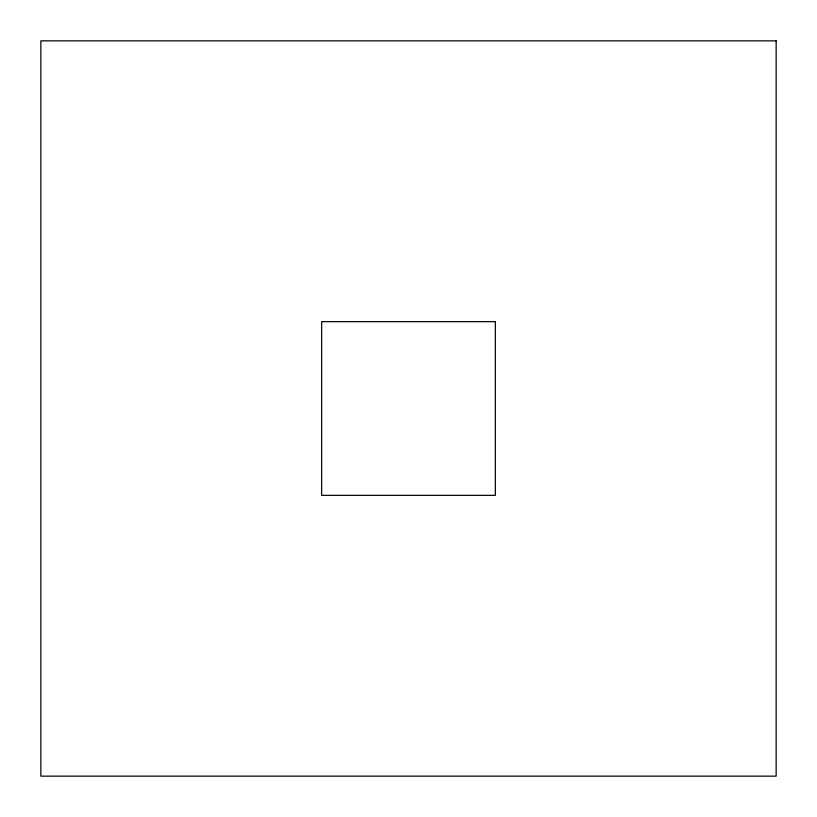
<?xml version="1.0" encoding="UTF-8"?>
<svg xmlns="http://www.w3.org/2000/svg" width="817" height="817" viewBox="0 0 817 817"><rect width="100%" height="100%" fill="white"/><g stroke="black" fill="none" stroke-linecap="round" stroke-linejoin="round"><path stroke-width="1.23" d="M776.15 40.85L40.85 40.85L40.85 776.15L776.15 776.15L776.15 40.85M495.347 321.653L321.653 321.653L321.653 495.347L495.347 495.347L495.347 321.653"/></g></svg>
